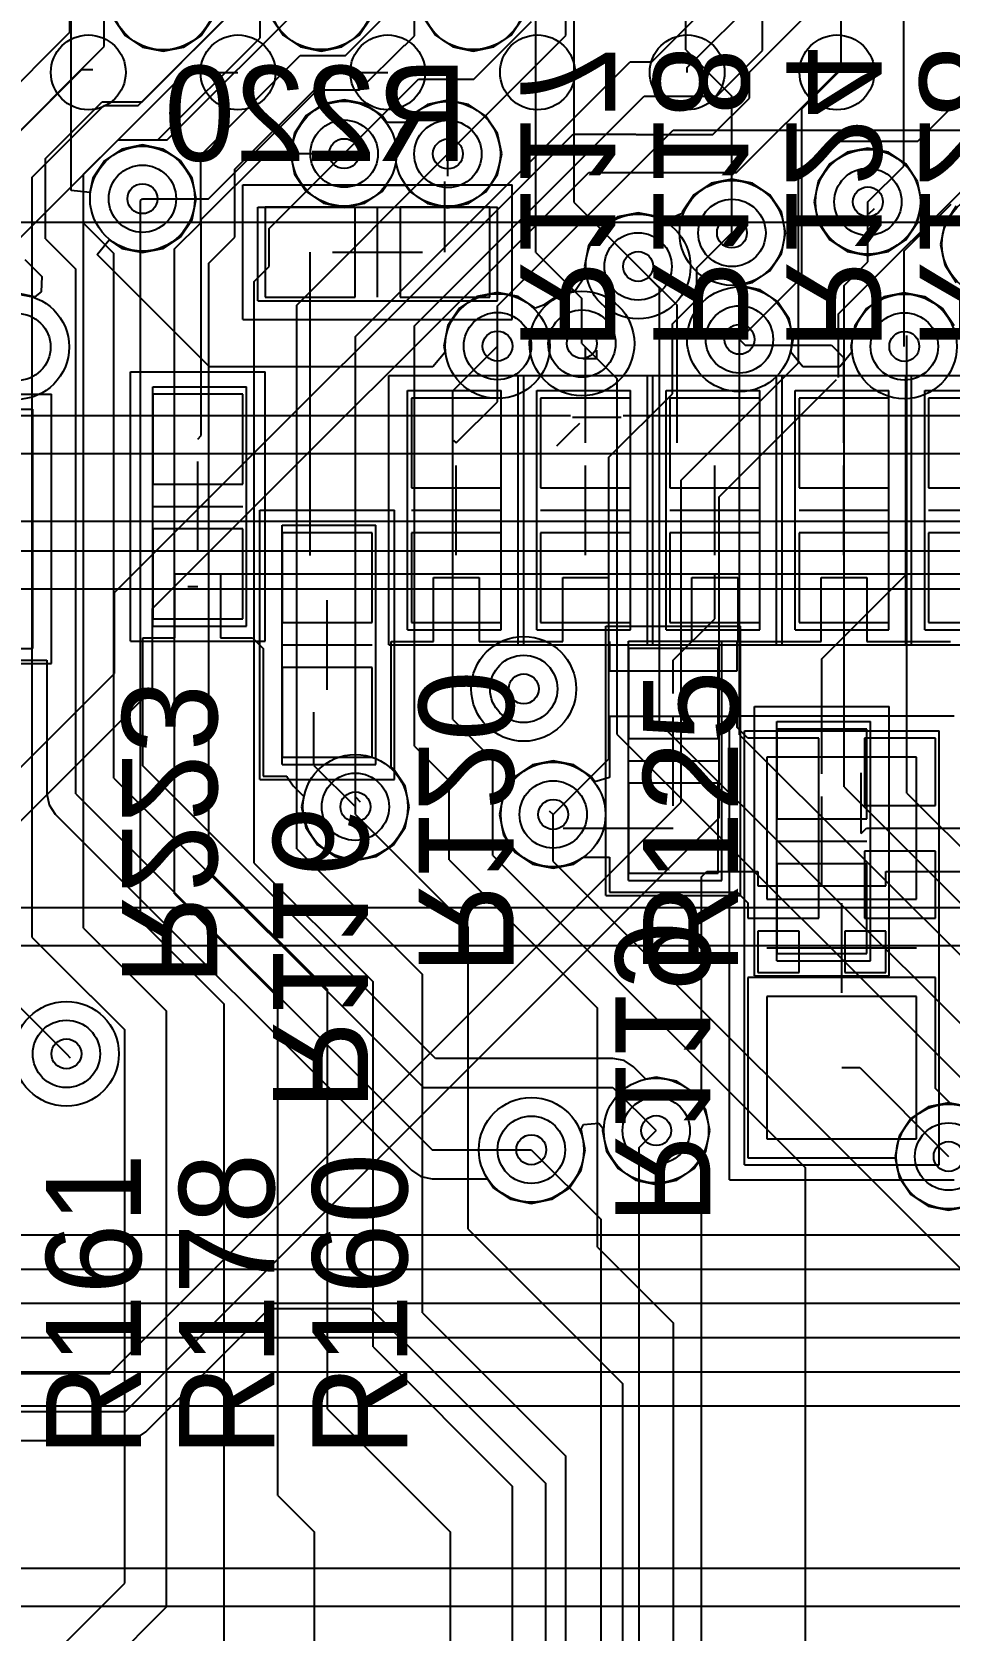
# Model space of a CAD drawing. Extents: x 28 to 300, y 18 to 330.
# Drawn here: x 173.9 to 180.03, y 128.86 to 139.54 of the extents above; entities that cross this region are included whole.
import ezdxf

# ---------------------------------------------------------------- set-up
doc = ezdxf.new("R2010")
doc.units = 0
for name, color, linetype in [('BOTTOMLAYER', 5, 'CONTINUOUS'), ('BOTTOMOVERLAY', 54, 'CONTINUOUS'), ('BOTTOMPASTE', 16, 'CONTINUOUS'), ('BOTTOMSOLDER', 6, 'CONTINUOUS'), ('DRILLDRAWING', 1, 'CONTINUOUS'), ('INTERNALPLANE1', 76, 'CONTINUOUS'), ('INTERNALPLANE6', 136, 'CONTINUOUS'), ('MECHANICAL14', 56, 'CONTINUOUS'), ('MECHANICAL15', 56, 'CONTINUOUS'), ('MECHANICAL16', 56, 'CONTINUOUS'), ('MIDLAYER1', 16, 'CONTINUOUS'), ('MIDLAYER3', 90, 'CONTINUOUS'), ('MULTILAYER', 9, 'CONTINUOUS'), ('TOPLAYER', 1, 'CONTINUOUS'), ('TOPOVERLAY', 2, 'CONTINUOUS'), ('TOPPASTE', 8, 'CONTINUOUS'), ('TOPSOLDER', 216, 'CONTINUOUS'), ('VIAHOLELAYER', 16, 'CONTINUOUS')]:
    doc.layers.add(name, color=color, linetype=linetype)

msp = doc.modelspace()

# ---------------------------------------------------------------- linework, layer by layer
at = {"layer": 'BOTTOMLAYER'}
for p, q in [((179.726, 138.644), (179.726, 142.298)), ((178.27, 139.42), (178.27, 142.154)), ((177.27, 138.067), (177.27, 141.261)), ((179.308, 139.29), (179.308, 140.878)), ((177.524, 138.401), (177.524, 140.644)), ((175.427, 139.502), (175.427, 140.101)), ((174.64, 139.074), (175.173, 139.607)), ((174.745, 138.82), (175.427, 139.502)), ((178.27, 139.42), (178.579, 139.112)), ((179.045, 139.027), (179.308, 139.29)), ((173.994, 138.694), (174.373, 139.074)), ((174.373, 139.074), (174.64, 139.074)), ((178.579, 138.197), (178.579, 139.112)), ((179.045, 137.901), (179.045, 139.027)), ((174.248, 138.589), (174.479, 138.82)), ((174.479, 138.82), (174.745, 138.82)), ((173.994, 138.158), (173.994, 138.694)), ((175.035, 138.286), (175.476, 138.727)), ((175.476, 138.727), (175.989, 138.727)), ((179.487, 138.405), (179.726, 138.644)), ((174.248, 138.263), (174.248, 138.589)), ((176.662, 138.069), (176.662, 138.541)), ((175.462, 138.369), (175.462, 137.769)), ((176.062, 138.369), (175.462, 138.369)), ((176.062, 137.769), (176.062, 138.369)), ((176.362, 138.369), (176.362, 137.769)), ((176.962, 138.369), (176.362, 138.369)), ((176.962, 137.769), (176.962, 138.369)), ((177.524, 138.401), (177.952, 137.973)), ((179.493, 138.324), (179.53, 138.361)), ((179.73, 138.077), (180.043, 138.389)), ((174.248, 138.263), (174.451, 138.06)), ((175.035, 136.843), (175.035, 138.286)), ((176.662, 138.069), (176.662, 138.236)), ((173.994, 138.158), (174.197, 137.954)), ((173.857, 138.02), (173.971, 137.906)), ((174.451, 134.554), (174.451, 138.06)), ((175.762, 136.041), (175.762, 138.069)), ((177.27, 138.067), (177.577, 137.76)), ((179.73, 137.439), (179.73, 138.077)), ((173.971, 137.906), (173.966, 137.804)), ((174.197, 134.449), (174.197, 137.954)), ((177.952, 137.973), (178.212, 137.714)), ((178.629, 137.486), (179.045, 137.901)), ((173.924, 137.77), (173.803, 137.794)), ((173.966, 137.804), (173.924, 137.77)), ((175.462, 137.769), (176.062, 137.769)), ((176.362, 137.769), (176.962, 137.769)), ((177.577, 137.458), (177.577, 137.76)), ((178.212, 136.794), (178.212, 137.714)), ((177.577, 137.458), (177.601, 137.434)), ((178.629, 137.486), (178.668, 137.447)), ((177.013, 137.069), (177.013, 137.441)), ((177.584, 137.358), (177.601, 137.358)), ((177.601, 137.434), (177.677, 137.358)), ((177.601, 137.358), (177.601, 137.434)), ((177.601, 136.794), (177.601, 137.358)), ((177.601, 137.358), (177.677, 137.358)), ((177.677, 137.358), (177.677, 137.414)), ((178.668, 137.447), (179.243, 137.447)), ((179.243, 137.447), (179.327, 137.362)), ((179.327, 136.794), (179.327, 137.362)), ((175.312, 137.119), (174.712, 137.119)), ((174.712, 137.119), (174.712, 136.519)), ((175.312, 136.519), (175.312, 137.119)), ((177.038, 137.094), (176.438, 137.094)), ((176.438, 137.094), (176.438, 136.494)), ((176.738, 136.794), (177.013, 137.069)), ((177.038, 136.494), (177.038, 137.094)), ((177.901, 137.094), (177.301, 137.094)), ((177.301, 137.094), (177.301, 136.494)), ((177.901, 136.494), (177.901, 137.094)), ((178.764, 137.094), (178.164, 137.094)), ((178.164, 137.094), (178.164, 136.494)), ((178.764, 136.494), (178.764, 137.094)), ((179.627, 137.094), (179.027, 137.094)), ((179.027, 137.094), (179.027, 136.494)), ((179.627, 136.494), (179.627, 137.094)), ((180.491, 137.094), (179.891, 137.094)), ((179.891, 137.094), (179.891, 136.494)), ((177.515, 136.88), (177.563, 136.927)), ((175.012, 136.819), (175.035, 136.843)), ((176.72, 136.811), (176.738, 136.794)), ((177.41, 136.775), (177.515, 136.88)), ((174.712, 136.519), (175.312, 136.519)), ((176.438, 136.494), (177.038, 136.494)), ((177.301, 136.494), (177.901, 136.494)), ((178.164, 136.494), (178.764, 136.494)), ((179.027, 136.494), (179.627, 136.494)), ((179.891, 136.494), (180.491, 136.494)), ((175.312, 136.219), (174.712, 136.219)), ((174.712, 136.219), (174.712, 135.619)), ((175.312, 135.619), (175.312, 136.219)), ((176.175, 136.194), (175.575, 136.194)), ((175.575, 136.194), (175.575, 135.594)), ((176.175, 135.594), (176.175, 136.194)), ((177.038, 136.194), (176.438, 136.194)), ((176.438, 136.194), (176.438, 135.594)), ((177.038, 135.594), (177.038, 136.194)), ((177.901, 136.194), (177.301, 136.194)), ((177.301, 136.194), (177.301, 135.594)), ((177.901, 135.594), (177.901, 136.194)), ((178.764, 136.194), (178.164, 136.194)), ((178.164, 136.194), (178.164, 135.594)), ((178.764, 135.594), (178.764, 136.194)), ((179.627, 136.194), (179.027, 136.194)), ((179.027, 136.194), (179.027, 135.594)), ((179.627, 135.594), (179.627, 136.194)), ((180.491, 136.194), (179.891, 136.194)), ((179.891, 136.194), (179.891, 135.594)), ((174.859, 135.492), (174.859, 135.919)), ((174.859, 135.919), (175.164, 135.919)), ((175.012, 135.919), (175.875, 135.919)), ((175.164, 135.919), (175.164, 135.492)), ((175.875, 135.919), (176.738, 135.919)), ((176.586, 135.467), (176.586, 135.894)), ((176.586, 135.894), (176.89, 135.894)), ((176.738, 135.919), (177.601, 135.919)), ((176.89, 135.894), (176.89, 135.467)), ((177.449, 135.467), (177.449, 135.894)), ((177.449, 135.894), (177.754, 135.894)), ((177.601, 135.919), (178.464, 135.919)), ((177.754, 135.894), (177.754, 135.467)), ((178.312, 135.467), (178.312, 135.894)), ((178.312, 135.894), (178.617, 135.894)), ((178.464, 135.894), (178.464, 135.919)), ((178.464, 135.919), (179.327, 135.919)), ((178.464, 135.619), (178.464, 135.894)), ((178.617, 135.894), (178.617, 135.467)), ((179.175, 135.467), (179.175, 135.894)), ((179.175, 135.894), (179.48, 135.894)), ((179.327, 135.919), (180.191, 135.919)), ((179.48, 135.894), (179.48, 135.467)), ((174.946, 135.835), (175.012, 135.835)), ((174.712, 135.619), (175.312, 135.619)), ((175.575, 135.594), (176.175, 135.594)), ((176.438, 135.594), (177.038, 135.594)), ((177.301, 135.594), (177.901, 135.594)), ((178.164, 135.594), (178.764, 135.594)), ((178.187, 135.342), (178.464, 135.619)), ((179.027, 135.594), (179.627, 135.594)), ((179.891, 135.594), (180.491, 135.594)), ((174.645, 134.635), (174.645, 135.492)), ((174.645, 135.492), (174.859, 135.492)), ((175.164, 135.492), (175.376, 135.492)), ((175.376, 135.492), (175.448, 135.42)), ((176.302, 135.444), (176.302, 135.467)), ((176.302, 135.467), (176.311, 135.467)), ((176.302, 135.428), (176.302, 135.444)), ((176.302, 135.421), (176.302, 135.428)), ((176.302, 135.395), (176.302, 135.421)), ((176.311, 135.467), (176.374, 135.467)), ((176.374, 135.467), (176.374, 135.467)), ((176.374, 135.467), (176.374, 135.467)), ((176.374, 135.467), (176.586, 135.467)), ((176.89, 135.467), (177.165, 135.467)), ((177.165, 135.467), (177.165, 135.467)), ((177.165, 135.467), (177.174, 135.467)), ((177.174, 135.467), (177.237, 135.467)), ((177.237, 135.467), (177.237, 135.467)), ((177.237, 135.467), (177.237, 135.467)), ((177.237, 135.467), (177.449, 135.467)), ((177.754, 135.467), (177.76, 135.467)), ((177.76, 135.467), (177.76, 135.271)), ((178.614, 135.467), (178.312, 135.467)), ((178.614, 135.271), (178.614, 135.467)), ((178.617, 135.467), (178.891, 135.467)), ((178.891, 135.467), (178.891, 135.467)), ((178.891, 135.467), (178.891, 135.467)), ((178.891, 135.467), (178.891, 135.467)), ((178.891, 135.467), (178.9, 135.467)), ((178.9, 135.467), (178.963, 135.467)), ((178.963, 135.467), (178.963, 135.467)), ((178.963, 135.467), (178.963, 135.467)), ((178.963, 135.467), (179.175, 135.467)), ((179.48, 135.467), (179.754, 135.467)), ((179.754, 135.467), (179.754, 135.467)), ((179.754, 135.467), (179.764, 135.467)), ((179.764, 135.467), (179.826, 135.467)), ((179.826, 135.467), (179.826, 135.467)), ((179.826, 135.467), (179.826, 135.467)), ((179.826, 135.467), (180.038, 135.467)), ((173.736, 135.343), (174.003, 135.343)), ((174.003, 135.343), (174.003, 134.449)), ((175.448, 135.42), (175.448, 134.567)), ((176.302, 134.626), (176.302, 135.395)), ((176.302, 135.395), (176.302, 135.395)), ((176.302, 135.395), (176.302, 135.395)), ((178.487, 135.419), (177.887, 135.419)), ((177.887, 135.419), (177.887, 134.819)), ((178.187, 135.119), (178.187, 135.342)), ((178.487, 134.819), (178.487, 135.419)), ((176.175, 135.294), (175.575, 135.294)), ((175.575, 135.294), (175.575, 134.694)), ((176.175, 134.694), (176.175, 135.294)), ((177.76, 135.271), (178.614, 135.271)), ((175.787, 134.639), (175.787, 134.994)), ((178.614, 134.966), (177.76, 134.966)), ((177.76, 134.966), (177.76, 134.718)), ((178.614, 134.892), (178.614, 134.966)), ((178.685, 134.821), (178.614, 134.892)), ((177.887, 134.819), (178.487, 134.819)), ((179.159, 134.821), (178.685, 134.821)), ((178.685, 134.821), (178.685, 134.821)), ((178.685, 134.821), (178.685, 134.821)), ((178.685, 134.821), (178.685, 134.821)), ((179.159, 134.219), (179.159, 134.821)), ((179.939, 134.821), (179.464, 134.821)), ((179.464, 134.821), (179.464, 134.371)), ((179.939, 134.371), (179.939, 134.821)), ((175.575, 134.694), (176.175, 134.694)), ((177.76, 134.718), (177.76, 134.718)), ((177.76, 134.718), (177.76, 134.718)), ((177.76, 134.718), (177.76, 134.692)), ((177.76, 134.692), (177.76, 134.646)), ((179.812, 134.694), (178.812, 134.694)), ((178.812, 134.694), (178.812, 133.744)), ((179.812, 133.744), (179.812, 134.694)), ((176.599, 132.681), (174.645, 134.635)), ((175.448, 134.567), (175.607, 134.567)), ((175.607, 134.567), (175.607, 134.565)), ((175.787, 134.639), (176.064, 134.362)), ((176.318, 134.616), (176.302, 134.626)), ((176.396, 134.499), (176.318, 134.616)), ((177.247, 134.643), (177.131, 134.565)), ((177.385, 134.67), (177.247, 134.643)), ((177.522, 134.643), (177.385, 134.67)), ((177.639, 134.565), (177.522, 134.643)), ((177.76, 134.646), (177.76, 134.646)), ((177.76, 134.646), (177.76, 134.646)), ((177.76, 134.646), (177.76, 134.646)), ((177.76, 134.646), (177.76, 134.646)), ((177.76, 134.646), (177.76, 134.646)), ((177.76, 134.646), (177.76, 134.559)), ((179.442, 134.219), (179.442, 134.59)), ((174.451, 134.554), (176.519, 132.486)), ((175.607, 134.565), (175.649, 134.502)), ((175.649, 134.502), (175.719, 134.432)), ((176.423, 134.362), (176.396, 134.499)), ((177.131, 134.565), (177.053, 134.448)), ((177.662, 134.529), (177.639, 134.565)), ((177.76, 134.559), (177.662, 134.529)), ((178.487, 134.519), (177.887, 134.519)), ((177.887, 134.519), (177.887, 133.919)), ((178.487, 133.919), (178.487, 134.519)), ((174.003, 134.449), (174.018, 134.375)), ((174.018, 134.375), (174.06, 134.312)), ((174.197, 134.449), (176.576, 132.07)), ((175.719, 134.432), (175.705, 134.362)), ((175.705, 134.362), (175.732, 134.224)), ((176.396, 134.224), (176.423, 134.362)), ((177.053, 134.448), (177.026, 134.311)), ((179.464, 134.371), (179.939, 134.371)), ((174.06, 134.312), (176.439, 131.933)), ((177.026, 134.311), (177.053, 134.174)), ((175.732, 134.224), (175.81, 134.108)), ((176.318, 134.108), (176.396, 134.224)), ((177.053, 134.174), (177.131, 134.057)), ((177.452, 134.219), (178.187, 134.219)), ((179.159, 133.617), (179.159, 134.219)), ((179.442, 134.184), (179.477, 134.219)), ((179.442, 134.184), (179.442, 134.219)), ((179.477, 134.219), (183.162, 134.219)), ((175.81, 134.108), (175.927, 134.03)), ((176.201, 134.03), (176.318, 134.108)), ((177.131, 134.057), (177.247, 133.979)), ((179.939, 134.066), (179.464, 134.066)), ((179.464, 134.066), (179.464, 133.617)), ((179.939, 133.617), (179.939, 134.066)), ((175.927, 134.03), (176.064, 134.003)), ((176.064, 134.003), (176.201, 134.03)), ((177.247, 133.979), (177.385, 133.952)), ((177.385, 133.952), (177.522, 133.979)), ((177.522, 133.979), (177.59, 134.025)), ((177.59, 134.025), (177.76, 134.025)), ((177.76, 134.025), (177.76, 133.792)), ((177.887, 133.919), (178.487, 133.919)), ((177.76, 133.792), (178.613, 133.792)), ((178.613, 133.792), (178.685, 133.72)), ((178.685, 133.72), (178.685, 133.617)), ((178.812, 133.744), (179.812, 133.744)), ((178.685, 133.617), (179.159, 133.617)), ((179.464, 133.617), (179.939, 133.617)), ((173.584, 133.261), (174.134, 132.711)), ((179.939, 133.221), (178.685, 133.221)), ((178.685, 133.221), (178.685, 132.017)), ((179.939, 132.479), (179.939, 133.221)), ((179.812, 133.094), (178.812, 133.094)), ((178.812, 133.094), (178.812, 132.144)), ((179.812, 132.144), (179.812, 133.094)), ((177.784, 132.681), (176.599, 132.681)), ((177.858, 132.666), (177.784, 132.681)), ((177.921, 132.624), (177.858, 132.666)), ((178.003, 132.543), (177.921, 132.624)), ((178.073, 132.556), (178.003, 132.543)), ((178.21, 132.529), (178.073, 132.556)), ((179.312, 132.619), (179.433, 132.619)), ((179.433, 132.619), (180.026, 132.025)), ((176.519, 132.486), (177.784, 132.486)), ((177.784, 132.486), (178.073, 132.198)), ((178.327, 132.451), (178.21, 132.529)), ((178.404, 132.335), (178.327, 132.451)), ((180.036, 132.382), (179.939, 132.479)), ((178.432, 132.198), (178.404, 132.335)), ((177.571, 132.207), (177.588, 132.238)), ((177.588, 132.238), (177.689, 132.248)), ((177.689, 132.248), (177.717, 132.214)), ((177.598, 132.07), (177.571, 132.207)), ((177.717, 132.214), (177.714, 132.198)), ((177.714, 132.198), (177.741, 132.06)), ((178.404, 132.06), (178.432, 132.198)), ((178.812, 132.144), (179.812, 132.144)), ((176.576, 132.07), (177.239, 132.07)), ((177.571, 131.933), (177.598, 132.07)), ((177.741, 132.06), (177.819, 131.944)), ((178.327, 131.944), (178.404, 132.06)), ((178.685, 132.017), (179.668, 132.017)), ((179.668, 132.017), (179.669, 132.016)), ((179.669, 132.016), (179.695, 131.888)), ((176.439, 131.933), (176.502, 131.891)), ((177.493, 131.816), (177.571, 131.933)), ((177.819, 131.944), (177.935, 131.866)), ((178.21, 131.866), (178.327, 131.944)), ((176.502, 131.891), (176.576, 131.876)), ((176.576, 131.876), (176.946, 131.876)), ((176.946, 131.876), (176.986, 131.816)), ((176.986, 131.816), (177.102, 131.739)), ((177.377, 131.739), (177.493, 131.816)), ((177.935, 131.866), (178.073, 131.839)), ((178.073, 131.839), (178.21, 131.866)), ((179.695, 131.888), (179.773, 131.771)), ((177.102, 131.739), (177.239, 131.711)), ((177.239, 131.711), (177.377, 131.739)), ((179.773, 131.771), (179.889, 131.693)), ((179.889, 131.693), (180.026, 131.666)), ((180.026, 131.666), (180.164, 131.693))]:
    msp.add_line(p, q, dxfattribs=at)
for centre in [(175.989, 138.727), (176.682, 138.725), (174.642, 138.426), (179.487, 138.405), (178.579, 138.197), (177.952, 137.973), (177.013, 137.441), (177.577, 137.458), (178.629, 137.486), (179.73, 137.439), (173.803, 137.435), (177.188, 135.15), (176.064, 134.362), (177.385, 134.311), (174.134, 132.711), (178.073, 132.198), (177.239, 132.07), (180.026, 132.025)]:
    msp.add_circle(centre, 0.225, dxfattribs=at)
at = {"layer": 'BOTTOMOVERLAY'}
msp.add_line((178.812, 133.419), (179.812, 133.419), dxfattribs=at)
at = {"layer": 'BOTTOMPASTE'}
for p, q in [((175.462, 138.369), (175.462, 137.769)), ((176.062, 138.369), (175.462, 138.369)), ((176.062, 137.769), (176.062, 138.369)), ((176.362, 138.369), (176.362, 137.769)), ((176.962, 138.369), (176.362, 138.369)), ((176.962, 137.769), (176.962, 138.369)), ((175.462, 137.769), (176.062, 137.769)), ((176.362, 137.769), (176.962, 137.769)), ((175.312, 137.119), (174.712, 137.119)), ((174.712, 137.119), (174.712, 136.519)), ((175.312, 136.519), (175.312, 137.119)), ((177.038, 137.094), (176.438, 137.094)), ((176.438, 137.094), (176.438, 136.494)), ((177.038, 136.494), (177.038, 137.094)), ((177.901, 137.094), (177.301, 137.094)), ((177.301, 137.094), (177.301, 136.494)), ((177.901, 136.494), (177.901, 137.094)), ((178.764, 137.094), (178.164, 137.094)), ((178.164, 137.094), (178.164, 136.494)), ((178.764, 136.494), (178.764, 137.094)), ((179.627, 137.094), (179.027, 137.094)), ((179.027, 137.094), (179.027, 136.494)), ((179.627, 136.494), (179.627, 137.094)), ((180.491, 137.094), (179.891, 137.094)), ((179.891, 137.094), (179.891, 136.494)), ((174.712, 136.519), (175.312, 136.519)), ((176.438, 136.494), (177.038, 136.494)), ((177.301, 136.494), (177.901, 136.494)), ((178.164, 136.494), (178.764, 136.494)), ((179.027, 136.494), (179.627, 136.494)), ((179.891, 136.494), (180.491, 136.494)), ((175.312, 136.219), (174.712, 136.219)), ((174.712, 136.219), (174.712, 135.619)), ((175.312, 135.619), (175.312, 136.219)), ((176.175, 136.194), (175.575, 136.194)), ((175.575, 136.194), (175.575, 135.594)), ((176.175, 135.594), (176.175, 136.194)), ((177.038, 136.194), (176.438, 136.194)), ((176.438, 136.194), (176.438, 135.594)), ((177.038, 135.594), (177.038, 136.194)), ((177.901, 136.194), (177.301, 136.194)), ((177.301, 136.194), (177.301, 135.594)), ((177.901, 135.594), (177.901, 136.194)), ((178.764, 136.194), (178.164, 136.194)), ((178.164, 136.194), (178.164, 135.594)), ((178.764, 135.594), (178.764, 136.194)), ((179.627, 136.194), (179.027, 136.194)), ((179.027, 136.194), (179.027, 135.594)), ((179.627, 135.594), (179.627, 136.194)), ((180.491, 136.194), (179.891, 136.194)), ((179.891, 136.194), (179.891, 135.594)), ((174.712, 135.619), (175.312, 135.619)), ((175.575, 135.594), (176.175, 135.594)), ((176.438, 135.594), (177.038, 135.594)), ((177.301, 135.594), (177.901, 135.594)), ((178.164, 135.594), (178.764, 135.594)), ((179.027, 135.594), (179.627, 135.594)), ((179.891, 135.594), (180.491, 135.594)), ((178.487, 135.419), (177.887, 135.419)), ((177.887, 135.419), (177.887, 134.819)), ((178.487, 134.819), (178.487, 135.419)), ((176.175, 135.294), (175.575, 135.294)), ((175.575, 135.294), (175.575, 134.694)), ((176.175, 134.694), (176.175, 135.294)), ((177.887, 134.819), (178.487, 134.819)), ((175.575, 134.694), (176.175, 134.694)), ((179.812, 134.694), (178.812, 134.694)), ((178.812, 134.694), (178.812, 133.744)), ((179.812, 133.744), (179.812, 134.694)), ((178.487, 134.519), (177.887, 134.519)), ((177.887, 134.519), (177.887, 133.919)), ((178.487, 133.919), (178.487, 134.519)), ((177.887, 133.919), (178.487, 133.919)), ((178.812, 133.744), (179.812, 133.744)), ((179.812, 133.094), (178.812, 133.094)), ((178.812, 133.094), (178.812, 132.144)), ((179.812, 132.144), (179.812, 133.094)), ((178.812, 132.144), (179.812, 132.144))]:
    msp.add_line(p, q, dxfattribs=at)
at = {"layer": 'BOTTOMSOLDER'}
for p, q in [((175.462, 138.369), (175.462, 137.769)), ((176.062, 138.369), (175.462, 138.369)), ((176.062, 137.769), (176.062, 138.369)), ((176.362, 138.369), (176.362, 137.769)), ((176.962, 138.369), (176.362, 138.369)), ((176.962, 137.769), (176.962, 138.369)), ((175.462, 137.769), (176.062, 137.769)), ((176.362, 137.769), (176.962, 137.769)), ((175.312, 137.119), (174.712, 137.119)), ((174.712, 137.119), (174.712, 136.519)), ((175.312, 136.519), (175.312, 137.119)), ((177.038, 137.094), (176.438, 137.094)), ((176.438, 137.094), (176.438, 136.494)), ((177.038, 136.494), (177.038, 137.094)), ((177.901, 137.094), (177.301, 137.094)), ((177.301, 137.094), (177.301, 136.494)), ((177.901, 136.494), (177.901, 137.094)), ((178.764, 137.094), (178.164, 137.094)), ((178.164, 137.094), (178.164, 136.494)), ((178.764, 136.494), (178.764, 137.094)), ((179.627, 137.094), (179.027, 137.094)), ((179.027, 137.094), (179.027, 136.494)), ((179.627, 136.494), (179.627, 137.094)), ((180.491, 137.094), (179.891, 137.094)), ((179.891, 137.094), (179.891, 136.494)), ((174.712, 136.519), (175.312, 136.519)), ((176.438, 136.494), (177.038, 136.494)), ((177.301, 136.494), (177.901, 136.494)), ((178.164, 136.494), (178.764, 136.494)), ((179.027, 136.494), (179.627, 136.494)), ((179.891, 136.494), (180.491, 136.494)), ((175.312, 136.219), (174.712, 136.219)), ((174.712, 136.219), (174.712, 135.619)), ((175.312, 135.619), (175.312, 136.219)), ((176.175, 136.194), (175.575, 136.194)), ((175.575, 136.194), (175.575, 135.594)), ((176.175, 135.594), (176.175, 136.194)), ((177.038, 136.194), (176.438, 136.194)), ((176.438, 136.194), (176.438, 135.594)), ((177.038, 135.594), (177.038, 136.194)), ((177.901, 136.194), (177.301, 136.194)), ((177.301, 136.194), (177.301, 135.594)), ((177.901, 135.594), (177.901, 136.194)), ((178.764, 136.194), (178.164, 136.194)), ((178.164, 136.194), (178.164, 135.594)), ((178.764, 135.594), (178.764, 136.194)), ((179.627, 136.194), (179.027, 136.194)), ((179.027, 136.194), (179.027, 135.594)), ((179.627, 135.594), (179.627, 136.194)), ((180.491, 136.194), (179.891, 136.194)), ((179.891, 136.194), (179.891, 135.594)), ((174.712, 135.619), (175.312, 135.619)), ((175.575, 135.594), (176.175, 135.594)), ((176.438, 135.594), (177.038, 135.594)), ((177.301, 135.594), (177.901, 135.594)), ((178.164, 135.594), (178.764, 135.594)), ((179.027, 135.594), (179.627, 135.594)), ((179.891, 135.594), (180.491, 135.594)), ((178.487, 135.419), (177.887, 135.419)), ((177.887, 135.419), (177.887, 134.819)), ((178.487, 134.819), (178.487, 135.419)), ((176.175, 135.294), (175.575, 135.294)), ((175.575, 135.294), (175.575, 134.694)), ((176.175, 134.694), (176.175, 135.294)), ((177.887, 134.819), (178.487, 134.819)), ((175.575, 134.694), (176.175, 134.694)), ((179.812, 134.694), (178.812, 134.694)), ((178.812, 134.694), (178.812, 133.744)), ((179.812, 133.744), (179.812, 134.694)), ((178.487, 134.519), (177.887, 134.519)), ((177.887, 134.519), (177.887, 133.919)), ((178.487, 133.919), (178.487, 134.519)), ((177.887, 133.919), (178.487, 133.919)), ((178.812, 133.744), (179.812, 133.744)), ((179.812, 133.094), (178.812, 133.094)), ((178.812, 133.094), (178.812, 132.144)), ((179.812, 132.144), (179.812, 133.094)), ((178.812, 132.144), (179.812, 132.144))]:
    msp.add_line(p, q, dxfattribs=at)
at = {"layer": 'DRILLDRAWING'}
for centre in [(175.989, 138.727), (176.682, 138.725), (174.642, 138.426), (179.487, 138.405), (178.579, 138.197), (177.952, 137.973), (177.577, 137.458), (178.629, 137.486), (177.013, 137.441), (179.73, 137.439), (177.188, 135.15), (176.064, 134.362), (177.385, 134.311), (174.134, 132.711), (178.073, 132.198), (177.239, 132.07), (180.026, 132.025)]:
    msp.add_circle(centre, 0.1, dxfattribs=at)
at = {"layer": 'INTERNALPLANE1'}
for centre in [(175.835, 139.772), (176.851, 139.772), (175.989, 138.727), (176.682, 138.725), (174.642, 138.426), (179.487, 138.405), (178.579, 138.197), (180.331, 138.121), (177.952, 137.973), (173.803, 137.435), (177.013, 137.441), (177.577, 137.458), (178.629, 137.486), (179.73, 137.439), (177.188, 135.15), (176.064, 134.362), (177.385, 134.311), (174.134, 132.711), (178.073, 132.198), (177.239, 132.07), (180.026, 132.025)]:
    msp.add_circle(centre, 0.35, dxfattribs=at)
at = {"layer": 'INTERNALPLANE6'}
for centre in [(174.78, 139.77), (175.835, 139.772), (175.989, 138.727), (176.682, 138.725), (174.642, 138.426), (179.487, 138.405), (178.579, 138.197), (180.331, 138.121), (177.952, 137.973), (173.803, 137.435), (177.013, 137.441), (177.577, 137.458), (178.629, 137.486), (179.73, 137.439), (177.188, 135.15), (176.064, 134.362), (177.385, 134.311), (174.134, 132.711), (178.073, 132.198), (177.239, 132.07)]:
    msp.add_circle(centre, 0.35, dxfattribs=at)
at = {"layer": 'MECHANICAL14'}
for p, q in [((175.412, 137.744), (175.412, 138.369)), ((175.412, 138.369), (177.012, 138.369)), ((177.012, 137.744), (177.012, 138.369)), ((167.28, 138.27), (190.28, 138.27)), ((175.412, 137.744), (177.012, 137.744)), ((174.712, 135.569), (174.712, 137.169)), ((174.712, 137.169), (175.337, 137.169)), ((175.337, 135.569), (175.337, 137.169)), ((176.413, 137.144), (177.038, 137.144)), ((176.413, 135.544), (176.413, 137.144)), ((177.038, 135.544), (177.038, 137.144)), ((177.276, 137.144), (177.901, 137.144)), ((177.276, 135.544), (177.276, 137.144)), ((177.901, 135.544), (177.901, 137.144)), ((178.139, 137.144), (178.764, 137.144)), ((178.139, 135.544), (178.139, 137.144)), ((178.764, 135.544), (178.764, 137.144)), ((179.002, 137.144), (179.627, 137.144)), ((179.002, 135.544), (179.002, 137.144)), ((179.627, 135.544), (179.627, 137.144)), ((179.866, 137.144), (180.491, 137.144)), ((179.866, 135.544), (179.866, 137.144)), ((173.284, 137.02), (173.909, 137.02)), ((173.909, 135.42), (173.909, 137.02)), ((175.575, 134.644), (175.575, 136.244)), ((175.575, 136.244), (176.2, 136.244)), ((176.2, 134.644), (176.2, 136.244)), ((174.712, 135.569), (175.337, 135.569)), ((176.413, 135.544), (177.038, 135.544)), ((177.276, 135.544), (177.901, 135.544)), ((178.139, 135.544), (178.764, 135.544)), ((179.002, 135.544), (179.627, 135.544)), ((179.866, 135.544), (180.491, 135.544)), ((173.284, 135.42), (173.909, 135.42)), ((177.887, 133.869), (177.887, 135.469)), ((177.887, 135.469), (178.512, 135.469)), ((178.512, 133.869), (178.512, 135.469)), ((178.879, 134.932), (179.504, 134.932)), ((178.879, 133.332), (178.879, 134.932)), ((179.504, 133.332), (179.504, 134.932)), ((178.662, 134.869), (179.962, 134.869)), ((178.662, 131.969), (178.662, 134.869)), ((179.962, 131.969), (179.962, 134.869)), ((175.575, 134.644), (176.2, 134.644)), ((177.887, 133.869), (178.512, 133.869)), ((178.879, 133.332), (179.504, 133.332)), ((178.662, 131.969), (179.962, 131.969))]:
    msp.add_line(p, q, dxfattribs=at)
at = {"layer": 'MECHANICAL15'}
for p, q in [((175.312, 137.619), (175.312, 138.519)), ((175.312, 138.519), (177.112, 138.519)), ((177.112, 137.619), (177.112, 138.519)), ((176.212, 137.769), (176.212, 138.369)), ((175.912, 138.069), (176.512, 138.069)), ((175.312, 137.619), (177.112, 137.619)), ((165.28, 136.27), (192.28, 136.27)), ((177.737, 135.569), (178.637, 135.569)), ((177.737, 133.769), (177.737, 135.569)), ((178.637, 133.769), (178.637, 135.569)), ((178.729, 135.032), (179.629, 135.032)), ((178.729, 133.232), (178.729, 135.032)), ((179.629, 133.232), (179.629, 135.032)), ((178.187, 134.369), (178.187, 134.969)), ((178.562, 134.969), (180.062, 134.969)), ((178.562, 131.869), (178.562, 134.969)), ((177.887, 134.669), (178.487, 134.669)), ((179.179, 133.832), (179.179, 134.432)), ((178.879, 134.132), (179.479, 134.132)), ((177.737, 133.769), (178.637, 133.769)), ((179.312, 133.119), (179.312, 133.719)), ((179.012, 133.419), (179.612, 133.419)), ((178.729, 133.232), (179.629, 133.232)), ((178.562, 131.869), (180.062, 131.869))]:
    msp.add_line(p, q, dxfattribs=at)
at = {"layer": 'MECHANICAL16'}
for p, q in [((174.562, 137.269), (175.462, 137.269)), ((174.562, 135.469), (174.562, 137.269)), ((175.462, 135.469), (175.462, 137.269)), ((176.288, 137.244), (177.188, 137.244)), ((176.288, 135.444), (176.288, 137.244)), ((177.151, 137.244), (178.051, 137.244)), ((177.151, 135.444), (177.151, 137.244)), ((177.188, 135.444), (177.188, 137.244)), ((178.014, 137.244), (178.914, 137.244)), ((178.014, 135.444), (178.014, 137.244)), ((178.051, 135.444), (178.051, 137.244)), ((178.877, 137.244), (179.777, 137.244)), ((178.877, 135.444), (178.877, 137.244)), ((178.914, 135.444), (178.914, 137.244)), ((179.741, 137.244), (180.641, 137.244)), ((179.741, 135.444), (179.741, 137.244)), ((179.777, 135.444), (179.777, 137.244)), ((173.134, 137.12), (174.034, 137.12)), ((174.034, 135.32), (174.034, 137.12)), ((175.012, 136.069), (175.012, 136.669)), ((176.738, 136.044), (176.738, 136.644)), ((177.601, 136.044), (177.601, 136.644)), ((178.464, 136.044), (178.464, 136.644)), ((179.327, 136.044), (179.327, 136.644)), ((174.712, 136.369), (175.312, 136.369)), ((175.425, 136.344), (176.325, 136.344)), ((175.425, 134.544), (175.425, 136.344)), ((176.325, 134.544), (176.325, 136.344)), ((176.438, 136.344), (177.038, 136.344)), ((177.301, 136.344), (177.901, 136.344)), ((178.164, 136.344), (178.764, 136.344)), ((179.027, 136.344), (179.627, 136.344)), ((179.891, 136.344), (180.491, 136.344)), ((175.875, 135.144), (175.875, 135.744)), ((174.562, 135.469), (175.462, 135.469)), ((175.575, 135.444), (176.175, 135.444)), ((176.288, 135.444), (177.188, 135.444)), ((177.151, 135.444), (178.051, 135.444)), ((178.014, 135.444), (178.914, 135.444)), ((178.877, 135.444), (179.777, 135.444)), ((179.741, 135.444), (180.641, 135.444)), ((173.134, 135.32), (174.034, 135.32)), ((175.425, 134.544), (176.325, 134.544))]:
    msp.add_line(p, q, dxfattribs=at)
at = {"layer": 'MIDLAYER1'}
for p, q in [((174.165, 138.481), (174.165, 140.503)), ((174.448, 139.633), (174.526, 139.516)), ((175.033, 139.516), (175.111, 139.633)), ((175.504, 139.635), (175.582, 139.518)), ((176.089, 139.518), (176.167, 139.635)), ((176.52, 139.635), (176.598, 139.518)), ((177.105, 139.518), (177.183, 139.635)), ((174.526, 139.516), (174.642, 139.439)), ((174.917, 139.439), (175.033, 139.516)), ((175.582, 139.518), (175.698, 139.44)), ((175.973, 139.44), (176.089, 139.518)), ((176.598, 139.518), (176.714, 139.44)), ((176.989, 139.44), (177.105, 139.518)), ((174.642, 139.439), (174.78, 139.411)), ((174.78, 139.411), (174.917, 139.439)), ((175.698, 139.44), (175.835, 139.413)), ((175.835, 139.413), (175.973, 139.44)), ((176.714, 139.44), (176.851, 139.413)), ((176.851, 139.413), (176.989, 139.44)), ((175.852, 139.059), (175.735, 138.981)), ((175.989, 139.086), (175.852, 139.059)), ((176.126, 139.059), (175.989, 139.086)), ((176.243, 138.981), (176.126, 139.059)), ((176.545, 139.056), (176.429, 138.978)), ((176.682, 139.084), (176.545, 139.056)), ((176.82, 139.056), (176.682, 139.084)), ((176.936, 138.978), (176.82, 139.056)), ((175.735, 138.981), (175.657, 138.865)), ((176.273, 138.936), (176.243, 138.981)), ((176.429, 138.978), (176.4, 138.936)), ((177.014, 138.862), (176.936, 138.978)), ((175.657, 138.865), (175.63, 138.727)), ((176.4, 138.936), (176.273, 138.936)), ((177.041, 138.725), (177.014, 138.862)), ((174.504, 138.757), (174.388, 138.68)), ((174.642, 138.785), (174.504, 138.757)), ((174.779, 138.757), (174.642, 138.785)), ((174.895, 138.68), (174.779, 138.757)), ((179.349, 138.736), (179.233, 138.658)), ((179.487, 138.763), (179.349, 138.736)), ((179.624, 138.736), (179.487, 138.763)), ((179.74, 138.658), (179.624, 138.736)), ((174.388, 138.68), (174.31, 138.563)), ((174.973, 138.563), (174.895, 138.68)), ((175.63, 138.727), (175.657, 138.59)), ((177.014, 138.587), (177.041, 138.725)), ((179.233, 138.658), (179.155, 138.542)), ((179.818, 138.542), (179.74, 138.658)), ((174.31, 138.563), (174.291, 138.468)), ((175, 138.426), (174.973, 138.563)), ((175.657, 138.59), (175.735, 138.473)), ((176.936, 138.471), (177.014, 138.587)), ((178.441, 138.529), (178.325, 138.451)), ((178.579, 138.556), (178.441, 138.529)), ((178.716, 138.529), (178.579, 138.556)), ((178.832, 138.451), (178.716, 138.529)), ((179.155, 138.542), (179.128, 138.405)), ((179.845, 138.405), (179.818, 138.542)), ((174.291, 138.468), (174.165, 138.481)), ((174.973, 138.288), (175, 138.426)), ((175.735, 138.473), (175.852, 138.396)), ((176.126, 138.396), (176.243, 138.473)), ((176.243, 138.473), (176.271, 138.516)), ((176.271, 138.516), (176.398, 138.516)), ((176.398, 138.516), (176.429, 138.471)), ((176.429, 138.471), (176.545, 138.393)), ((176.82, 138.393), (176.936, 138.471)), ((178.325, 138.451), (178.247, 138.335)), ((178.91, 138.335), (178.832, 138.451)), ((175.852, 138.396), (175.989, 138.368)), ((175.989, 138.368), (176.126, 138.396)), ((176.545, 138.393), (176.682, 138.366)), ((176.682, 138.366), (176.82, 138.393)), ((177.815, 138.304), (177.699, 138.227)), ((177.952, 138.332), (177.815, 138.304)), ((178.09, 138.304), (177.952, 138.332)), ((178.128, 138.279), (178.09, 138.304)), ((178.246, 138.327), (178.128, 138.279)), ((178.247, 138.335), (178.246, 138.327)), ((178.937, 138.197), (178.91, 138.335)), ((179.128, 138.405), (179.155, 138.267)), ((179.818, 138.267), (179.845, 138.405)), ((180.077, 138.375), (180, 138.258)), ((174.895, 138.172), (174.973, 138.288)), ((177.699, 138.227), (177.621, 138.11)), ((178.91, 138.06), (178.937, 138.197)), ((179.155, 138.267), (179.233, 138.151)), ((179.74, 138.151), (179.818, 138.267)), ((180, 138.258), (179.972, 138.121)), ((174.339, 138.052), (174.42, 138.151)), ((174.42, 138.151), (174.504, 138.094)), ((174.504, 138.094), (174.642, 138.067)), ((174.642, 138.067), (174.779, 138.094)), ((174.779, 138.094), (174.895, 138.172)), ((177.621, 138.11), (177.594, 137.973)), ((179.233, 138.151), (179.349, 138.073)), ((179.624, 138.073), (179.74, 138.151)), ((179.972, 138.121), (180, 137.984)), ((174.615, 137.777), (174.339, 138.052)), ((178.832, 137.943), (178.91, 138.06)), ((179.349, 138.073), (179.487, 138.046)), ((179.487, 138.046), (179.624, 138.073)), ((180, 137.984), (180.077, 137.867)), ((177.593, 137.901), (177.534, 137.812)), ((177.601, 137.937), (177.593, 137.901)), ((177.594, 137.973), (177.601, 137.937)), ((178.716, 137.866), (178.832, 137.943)), ((175.09, 137.302), (174.615, 137.777)), ((176.876, 137.773), (176.76, 137.695)), ((177.013, 137.8), (176.876, 137.773)), ((177.151, 137.773), (177.013, 137.8)), ((177.267, 137.695), (177.151, 137.773)), ((177.439, 137.793), (177.321, 137.714)), ((177.534, 137.812), (177.439, 137.793)), ((178.629, 137.845), (178.633, 137.849)), ((178.767, 137.818), (178.629, 137.845)), ((178.629, 137.845), (178.629, 137.845)), ((178.629, 137.845), (178.629, 137.845)), ((178.629, 137.845), (178.629, 137.845)), ((178.633, 137.849), (178.716, 137.866)), ((178.883, 137.74), (178.767, 137.818)), ((179.593, 137.771), (179.477, 137.693)), ((179.73, 137.798), (179.593, 137.771)), ((179.868, 137.771), (179.73, 137.798)), ((179.984, 137.693), (179.868, 137.771)), ((176.76, 137.695), (176.682, 137.579)), ((177.321, 137.714), (177.267, 137.695)), ((177.267, 137.695), (177.267, 137.695)), ((177.267, 137.695), (177.267, 137.695)), ((177.267, 137.695), (177.267, 137.695)), ((177.321, 137.714), (177.321, 137.714)), ((177.321, 137.714), (177.321, 137.714)), ((178.961, 137.623), (178.883, 137.74)), ((179.477, 137.693), (179.399, 137.577)), ((180.062, 137.577), (179.984, 137.693)), ((176.682, 137.579), (176.654, 137.441)), ((178.988, 137.486), (178.961, 137.623)), ((179.399, 137.577), (179.372, 137.439)), ((178.971, 137.4), (178.988, 137.486)), ((176.663, 137.4), (176.582, 137.302)), ((176.654, 137.441), (176.663, 137.4)), ((179.052, 137.302), (178.971, 137.4)), ((179.379, 137.4), (179.299, 137.302)), ((179.372, 137.439), (179.379, 137.4)), ((176.582, 137.302), (175.09, 137.302)), ((179.299, 137.302), (179.052, 137.302)), ((169.427, 136.978), (177.5, 136.978)), ((177.514, 136.965), (177.84, 136.965)), ((177.853, 136.978), (185.359, 136.978)), ((169.532, 136.724), (185.464, 136.724)), ((171.887, 136.073), (187.351, 136.073)), ((171.992, 135.819), (187.456, 135.819)), ((170.434, 133.689), (185.493, 133.689)), ((170.539, 133.435), (185.598, 133.435)), ((156.356, 131.502), (187.089, 131.502)), ((156.45, 131.273), (187.183, 131.273)), ((156.545, 131.044), (187.278, 131.044)), ((156.64, 130.816), (187.373, 130.816)), ((156.734, 130.587), (187.468, 130.587)), ((156.829, 130.359), (187.562, 130.359)), ((157.856, 129.275), (190.383, 129.275)), ((157.962, 129.021), (190.488, 129.021))]:
    msp.add_line(p, q, dxfattribs=at)
for centre in [(175.989, 138.727), (176.682, 138.725), (174.642, 138.426), (179.487, 138.405), (178.579, 138.197), (177.952, 137.973), (177.013, 137.441), (177.577, 137.458), (178.629, 137.486), (179.73, 137.439), (173.803, 137.435), (177.188, 135.15), (176.064, 134.362), (177.385, 134.311), (174.134, 132.711), (178.073, 132.198), (177.239, 132.07), (180.026, 132.025)]:
    msp.add_circle(centre, 0.225, dxfattribs=at)
at = {"layer": 'MIDLAYER3'}
for p, q in [((174.157, 139.539), (174.157, 140.151)), ((174.386, 139.444), (174.386, 139.933)), ((176.458, 139.514), (176.458, 140.005)), ((178.782, 139.417), (178.782, 139.924)), ((174.614, 139.048), (175.416, 139.85)), ((174.807, 138.82), (175.759, 139.772)), ((177.47, 139.516), (177.47, 139.717)), ((175.997, 139.382), (176.229, 139.614)), ((176.855, 139.224), (177.241, 139.61)), ((178.043, 139.34), (178.392, 139.689)), ((173.221, 138.602), (174.157, 139.539)), ((176.396, 139.452), (176.458, 139.514)), ((176.682, 138.728), (177.47, 139.516)), ((173.664, 138.722), (174.386, 139.444)), ((175.032, 138.718), (175.696, 139.382)), ((175.696, 139.382), (175.997, 139.382)), ((176.092, 139.153), (176.391, 139.452)), ((176.391, 139.452), (176.396, 139.452)), ((178.477, 139.112), (178.782, 139.417)), ((176.064, 137.506), (177.899, 139.34)), ((177.899, 139.34), (178.043, 139.34)), ((175.989, 138.727), (176.486, 139.224)), ((176.486, 139.224), (176.855, 139.224)), ((175.26, 138.623), (175.79, 139.153)), ((175.79, 139.153), (176.092, 139.153)), ((176.458, 137.576), (177.993, 139.112)), ((177.993, 139.112), (178.477, 139.112)), ((173.905, 138.569), (174.384, 139.048)), ((174.384, 139.048), (174.614, 139.048)), ((177.013, 137.709), (178.187, 138.883)), ((178.187, 138.883), (181.754, 138.883)), ((174.248, 138.589), (174.479, 138.82)), ((174.479, 138.82), (174.807, 138.82)), ((175.032, 138.264), (175.032, 138.718)), ((175.489, 138.227), (175.989, 138.727)), ((175.673, 137.715), (176.682, 138.725)), ((176.682, 138.725), (176.682, 138.728)), ((176.682, 138.577), (176.682, 138.725)), ((173.905, 137.435), (173.905, 138.569)), ((174.248, 133.552), (174.248, 138.589)), ((175.26, 138.17), (175.26, 138.623)), ((174.629, 138.413), (174.642, 138.426)), ((174.629, 133.603), (174.629, 138.413)), ((179.487, 138.003), (179.487, 138.405)), ((174.857, 138.09), (175.032, 138.264)), ((175.489, 137.972), (175.489, 138.227)), ((174.857, 133.78), (174.857, 138.09)), ((175.086, 137.995), (175.26, 138.17)), ((175.086, 133.933), (175.086, 137.995)), ((179.328, 137.845), (179.487, 138.003)), ((175.389, 137.872), (175.489, 137.972)), ((177.952, 137.973), (178.096, 137.829)), ((175.389, 133.985), (175.389, 137.872)), ((178.096, 137.003), (178.096, 137.829)), ((179.328, 134.495), (179.328, 137.845)), ((175.673, 134.081), (175.673, 137.715)), ((177.013, 137.441), (177.013, 137.709)), ((176.458, 134.767), (176.458, 137.576)), ((176.064, 134.428), (176.064, 137.506)), ((178.629, 134.844), (178.629, 137.486)), ((179.747, 137.439), (179.747, 137.511)), ((173.905, 133.488), (173.905, 137.435)), ((176.715, 137.143), (177.013, 137.441)), ((177.677, 137.358), (177.812, 137.223)), ((179.747, 134.454), (179.747, 137.439)), ((176.715, 134.945), (176.715, 137.143)), ((177.812, 134.845), (177.812, 137.223)), ((178.096, 134.921), (178.096, 137.003)), ((176.715, 134.945), (176.983, 134.677)), ((178.096, 134.921), (180.757, 132.26)), ((177.812, 134.845), (180.509, 132.148)), ((178.629, 134.844), (181.102, 132.372)), ((176.458, 134.767), (176.69, 134.535)), ((176.983, 134.037), (176.983, 134.677)), ((176.69, 134.007), (176.69, 134.535)), ((179.328, 134.495), (181.426, 132.397)), ((176.064, 134.362), (176.064, 134.428)), ((176.064, 134.428), (176.097, 134.395)), ((176.064, 134.31), (176.064, 134.362)), ((179.747, 134.454), (181.703, 132.498)), ((176.064, 134.31), (176.817, 133.557)), ((177.385, 133.996), (177.385, 134.311)), ((175.673, 134.081), (176.512, 133.241)), ((176.983, 134.037), (179.07, 131.95)), ((175.086, 133.933), (175.877, 133.142)), ((175.389, 133.985), (176.182, 133.193)), ((176.69, 134.007), (177.68, 133.017)), ((177.385, 133.996), (180.162, 131.219)), ((174.857, 133.78), (175.547, 133.091)), ((174.248, 133.552), (174.803, 132.997)), ((174.629, 133.603), (175.188, 133.044)), ((176.817, 131.539), (176.817, 133.557)), ((173.905, 133.488), (174.292, 133.101)), ((176.182, 130.752), (176.182, 133.193)), ((176.512, 130.98), (176.512, 133.241)), ((174.292, 133.101), (174.295, 133.101)), ((174.295, 133.101), (174.524, 132.872)), ((175.547, 129.76), (175.547, 133.091)), ((175.877, 130.336), (175.877, 133.142)), ((174.803, 129.015), (174.803, 132.997)), ((175.188, 122.894), (175.188, 133.044)), ((177.68, 131.42), (177.68, 133.017)), ((174.524, 129.173), (174.524, 132.872)), ((174.134, 132.711), (174.159, 132.685)), ((179.07, 113.462), (179.07, 131.95)), ((176.817, 131.539), (177.851, 130.505)), ((177.68, 131.42), (178.188, 130.912)), ((176.512, 130.98), (177.47, 130.023)), ((178.188, 125.056), (178.188, 130.912)), ((176.182, 130.752), (177.114, 129.819)), ((177.851, 121.869), (177.851, 130.505)), ((175.877, 130.336), (176.699, 129.515)), ((177.47, 122.199), (177.47, 130.023)), ((175.547, 129.76), (175.792, 129.515)), ((177.114, 122.463), (177.114, 129.819)), ((175.792, 122.949), (175.792, 129.515)), ((176.699, 122.83), (176.699, 129.515)), ((174.099, 128.749), (174.524, 129.173)), ((174.388, 128.6), (174.803, 129.015))]:
    msp.add_line(p, q, dxfattribs=at)
for centre in [(175.989, 138.727), (176.682, 138.725), (174.642, 138.426), (179.487, 138.405), (178.579, 138.197), (177.952, 137.973), (177.013, 137.441), (177.577, 137.458), (178.629, 137.486), (179.73, 137.439), (173.803, 137.435), (177.188, 135.15), (176.064, 134.362), (177.385, 134.311), (174.134, 132.711), (178.073, 132.198), (177.239, 132.07), (180.026, 132.025)]:
    msp.add_circle(centre, 0.225, dxfattribs=at)
at = {"layer": 'MULTILAYER'}
for centre in [(175.989, 138.727), (176.682, 138.725), (174.642, 138.426), (179.487, 138.405), (178.579, 138.197), (177.952, 137.973), (177.013, 137.441), (177.577, 137.458), (178.629, 137.486), (179.73, 137.439), (173.803, 137.435), (177.188, 135.15), (176.064, 134.362), (177.385, 134.311), (174.134, 132.711), (178.073, 132.198), (177.239, 132.07), (180.026, 132.025)]:
    msp.add_circle(centre, 0.225, dxfattribs=at)
at = {"layer": 'TOPLAYER'}
for p, q in [((178.28, 139.303), (178.782, 139.805)), ((178.695, 139.272), (179.193, 139.771)), ((173.574, 138.627), (174.237, 139.289)), ((173.581, 137.922), (174.929, 139.27)), ((174.237, 139.289), (174.28, 139.289)), ((174.28, 139.289), (174.311, 139.289)), ((174.929, 139.27), (175.28, 139.27)), ((175.083, 138.426), (175.927, 139.27)), ((175.927, 139.27), (176.28, 139.27)), ((178.28, 139.27), (178.28, 139.303)), ((178.61, 138.601), (179.28, 139.27)), ((178.695, 139.098), (178.695, 139.272)), ((179.82, 138.811), (180.28, 139.27)), ((178.452, 138.855), (178.695, 139.098)), ((174.455, 135.794), (177.518, 138.857)), ((177.518, 138.857), (177.938, 138.857)), ((177.938, 138.857), (177.94, 138.855)), ((177.94, 138.855), (178.452, 138.855)), ((179.023, 138.589), (179.245, 138.811)), ((179.245, 138.811), (179.82, 138.811)), ((179.29, 137.656), (180.394, 138.76)), ((174.709, 135.688), (177.622, 138.601)), ((177.622, 138.601), (178.61, 138.601)), ((179.023, 137.328), (179.023, 138.589)), ((174.642, 138.426), (175.083, 138.426)), ((178.345, 137.963), (178.579, 138.197)), ((178.345, 137.753), (178.345, 137.963)), ((178.181, 137.589), (178.345, 137.753)), ((178.181, 137.122), (178.181, 137.589)), ((179.29, 137.232), (179.29, 137.656)), ((179.747, 137.439), (179.747, 137.511)), ((179.747, 135.919), (179.747, 137.439)), ((178.239, 136.544), (179.023, 137.328)), ((178.493, 136.434), (179.277, 137.218)), ((177.757, 136.698), (178.181, 137.122)), ((177.757, 134.683), (177.757, 136.698)), ((178.239, 134.393), (178.239, 136.544)), ((178.493, 134.288), (178.493, 136.434)), ((179.179, 135.352), (179.747, 135.919)), ((174.455, 135.254), (174.455, 135.794)), ((174.709, 135.148), (174.709, 135.688)), ((179.179, 134.582), (179.179, 135.352)), ((170.108, 130.907), (174.455, 135.254)), ((170.213, 130.653), (174.709, 135.148)), ((179.479, 134.882), (178.879, 134.882)), ((178.879, 134.882), (178.879, 134.282)), ((179.479, 134.282), (179.479, 134.882)), ((177.385, 134.311), (177.757, 134.683)), ((174.423, 130.576), (178.239, 134.393)), ((174.528, 130.322), (178.493, 134.288)), ((177.359, 134.336), (177.385, 134.311)), ((178.879, 134.282), (179.479, 134.282)), ((178.375, 133.895), (178.41, 133.93)), ((178.41, 133.93), (178.752, 133.93)), ((178.752, 133.93), (178.752, 133.835)), ((179.479, 133.982), (178.879, 133.982)), ((178.879, 133.982), (178.879, 133.382)), ((179.479, 133.382), (179.479, 133.982)), ((179.606, 133.835), (179.606, 133.93)), ((179.606, 133.93), (180.589, 133.93)), ((178.375, 132.378), (178.375, 133.895)), ((178.752, 133.835), (179.606, 133.835)), ((179.027, 133.53), (178.752, 133.53)), ((178.752, 133.53), (178.752, 133.255)), ((179.027, 133.255), (179.027, 133.53)), ((179.606, 133.53), (179.332, 133.53)), ((179.332, 133.53), (179.332, 133.255)), ((179.606, 133.255), (179.606, 133.53)), ((178.879, 133.382), (179.479, 133.382)), ((178.752, 133.255), (179.027, 133.255)), ((179.332, 133.255), (179.606, 133.255)), ((178.404, 132.335), (178.375, 132.378)), ((178.432, 132.198), (178.404, 132.335)), ((179.889, 132.357), (179.773, 132.279)), ((180.026, 132.384), (179.889, 132.357)), ((180.164, 132.357), (180.026, 132.384)), ((179.773, 132.279), (179.695, 132.162)), ((177.96, 132.085), (178.073, 132.198)), ((178.404, 132.06), (178.432, 132.198)), ((179.695, 132.162), (179.668, 132.025)), ((177.239, 132.07), (177.706, 131.603)), ((177.96, 122.474), (177.96, 132.085)), ((178.375, 132.017), (178.404, 132.06)), ((178.375, 125.065), (178.375, 132.017)), ((179.668, 132.025), (179.695, 131.888)), ((179.695, 131.888), (179.773, 131.771)), ((179.773, 131.771), (179.889, 131.693)), ((179.889, 131.693), (180.026, 131.666)), ((180.026, 131.666), (180.164, 131.693)), ((177.706, 122.579), (177.706, 131.603)), ((174.665, 130.185), (175.489, 131.009)), ((175.489, 131.009), (176.166, 131.009)), ((176.166, 131.009), (176.623, 130.552)), ((171.454, 130.576), (174.423, 130.576)), ((176.623, 130.552), (177.334, 129.841)), ((171.559, 130.322), (174.528, 130.322)), ((171.64, 130.128), (174.528, 130.128)), ((174.528, 130.128), (174.602, 130.143)), ((174.602, 130.143), (174.665, 130.185)), ((177.334, 129.841), (177.334, 128.774))]:
    msp.add_line(p, q, dxfattribs=at)
for centre, radius in [((174.28, 139.27), 0.25), ((175.28, 139.27), 0.25), ((176.28, 139.27), 0.25), ((177.28, 139.27), 0.25), ((178.28, 139.27), 0.25), ((179.28, 139.27), 0.25), ((175.989, 138.727), 0.225), ((176.682, 138.725), 0.225), ((174.642, 138.426), 0.225), ((179.487, 138.405), 0.225), ((178.579, 138.197), 0.225), ((177.952, 137.973), 0.225), ((177.013, 137.441), 0.225), ((177.577, 137.458), 0.225), ((178.629, 137.486), 0.225), ((179.73, 137.439), 0.225), ((173.803, 137.435), 0.225), ((177.188, 135.15), 0.225), ((176.064, 134.362), 0.225), ((177.385, 134.311), 0.225), ((174.134, 132.711), 0.225), ((178.073, 132.198), 0.225), ((177.239, 132.07), 0.225), ((180.026, 132.025), 0.225)]:
    msp.add_circle(centre, radius, dxfattribs=at)
at = {"layer": 'TOPOVERLAY'}
msp.add_line((167.28, 138.27), (190.28, 138.27), dxfattribs=at)
at = {"layer": 'TOPPASTE'}
for p, q in [((179.479, 134.882), (178.879, 134.882)), ((178.879, 134.882), (178.879, 134.282)), ((179.479, 134.282), (179.479, 134.882)), ((178.879, 134.282), (179.479, 134.282)), ((179.479, 133.982), (178.879, 133.982)), ((178.879, 133.982), (178.879, 133.382)), ((179.479, 133.382), (179.479, 133.982)), ((178.879, 133.382), (179.479, 133.382))]:
    msp.add_line(p, q, dxfattribs=at)
for centre in [(174.28, 139.27), (175.28, 139.27), (176.28, 139.27), (177.28, 139.27), (178.28, 139.27), (179.28, 139.27)]:
    msp.add_circle(centre, 0.25, dxfattribs=at)
at = {"layer": 'TOPSOLDER'}
for p, q in [((179.479, 134.882), (178.879, 134.882)), ((178.879, 134.882), (178.879, 134.282)), ((179.479, 134.282), (179.479, 134.882)), ((178.879, 134.282), (179.479, 134.282)), ((179.479, 133.982), (178.879, 133.982)), ((178.879, 133.982), (178.879, 133.382)), ((179.479, 133.382), (179.479, 133.982)), ((178.879, 133.382), (179.479, 133.382))]:
    msp.add_line(p, q, dxfattribs=at)
for centre in [(174.28, 139.27), (175.28, 139.27), (176.28, 139.27), (177.28, 139.27), (178.28, 139.27), (179.28, 139.27)]:
    msp.add_circle(centre, 0.25, dxfattribs=at)
at = {"layer": 'VIAHOLELAYER'}
for centre in [(175.989, 138.727), (176.682, 138.725), (174.642, 138.426), (179.487, 138.405), (178.579, 138.197), (177.952, 137.973), (177.577, 137.458), (178.629, 137.486), (177.013, 137.441), (179.73, 137.439), (177.188, 135.15), (176.064, 134.362), (177.385, 134.311), (174.134, 132.711), (178.073, 132.198), (177.239, 132.07), (180.026, 132.025)]:
    msp.add_circle(centre, 0.1, dxfattribs=at)

# ---------------------------------------------------------------- texts
at = {"layer": 'BOTTOMOVERLAY', "text_generation_flag": 2}
for s, p in [('R117', (177.165, 137.414)), ('R118', (178.054, 137.414)), ('R124', (178.943, 137.414)), ('R128', (179.832, 137.414)), ('R120', (176.487, 133.243)), ('R223', (174.506, 133.167)), ('R116', (175.514, 132.334)), ('R119', (177.8, 131.572))]:
    msp.add_text(s, height=0.635, rotation=270, dxfattribs=at).set_placement(p)
msp.add_text('R220', height=0.635, dxfattribs=at).set_placement((176.817, 138.679))
at = {"layer": 'TOPOVERLAY'}
for s, p in [('R125', (178.62, 133.243)), ('R161', (174.633, 130.018)), ('R178', (175.522, 130.018)), ('R160', (176.411, 130.018))]:
    msp.add_text(s, height=0.635, rotation=90, dxfattribs=at).set_placement(p)

doc.saveas('drawing.dxf')
